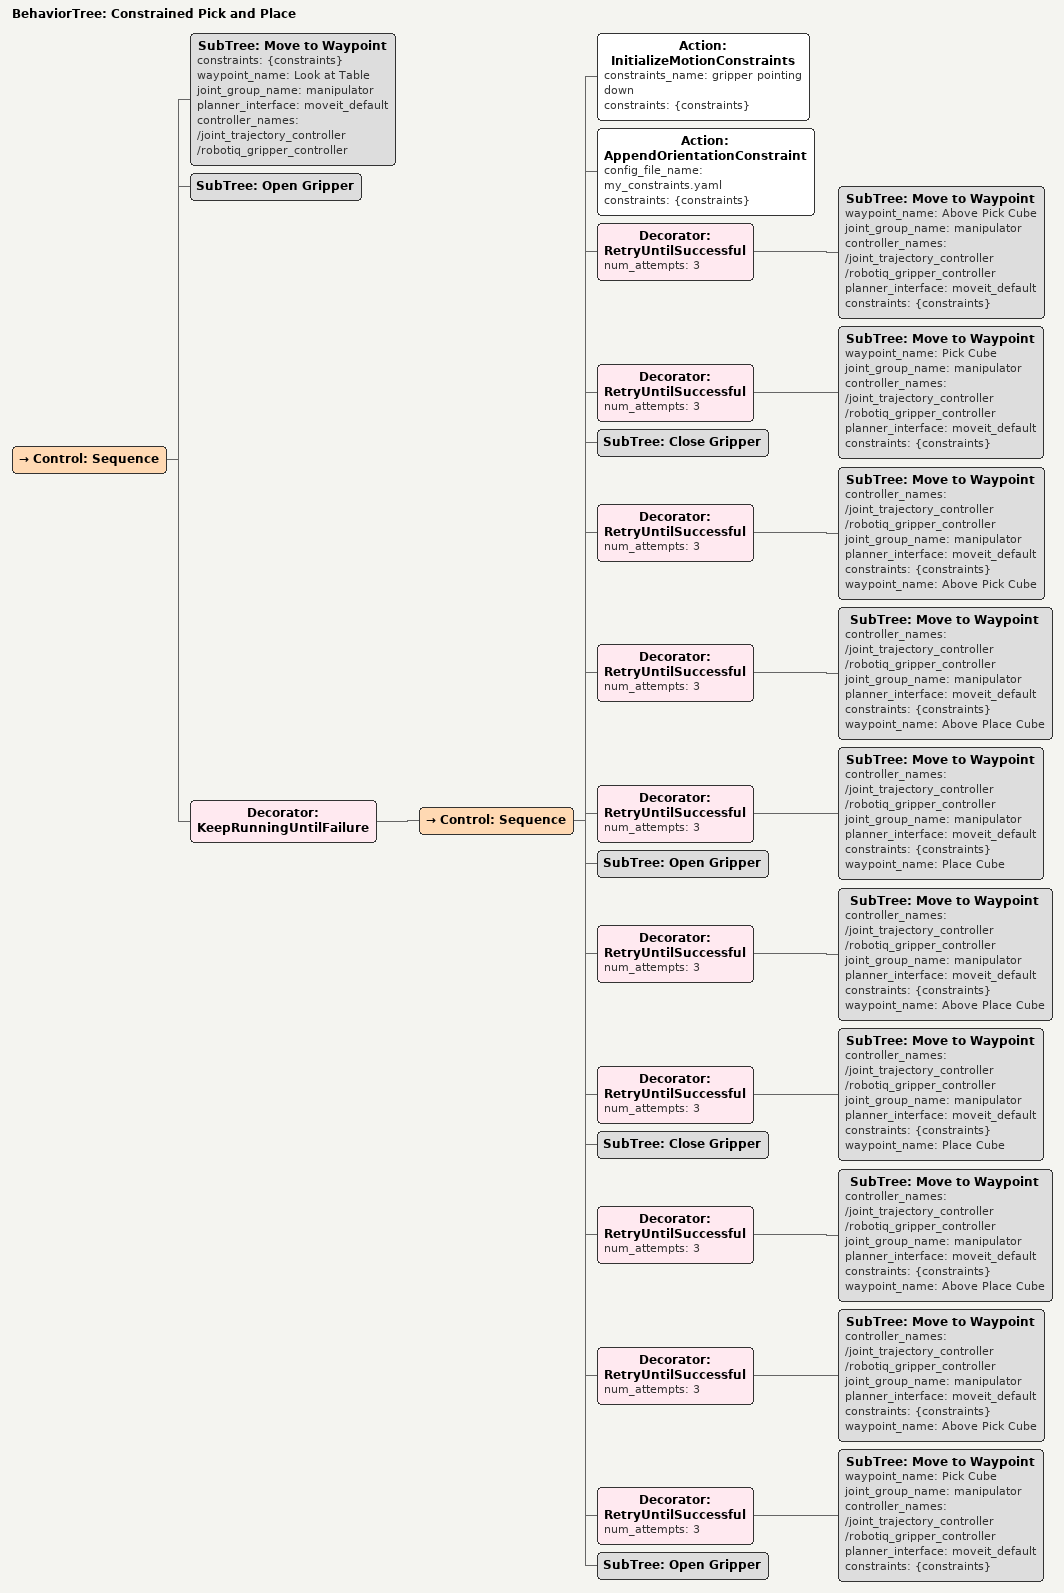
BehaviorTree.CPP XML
<root BTCPP_format="4" main_tree_to_execute="Constrained Pick and Place">
    <BehaviorTree ID="Constrained Pick and Place" _description="More advanced example of picking and placing an (invisible) object with orientation constraints enforced on the gripper's motion">
        <Control ID="Sequence">
            <SubTree ID="Move to Waypoint" constraints="{constraints}" waypoint_name="Look at Table" joint_group_name="manipulator" planner_interface="moveit_default" controller_names="/joint_trajectory_controller /robotiq_gripper_controller"/>
            <SubTree ID="Open Gripper"/>
            <Decorator ID="KeepRunningUntilFailure">
                <Control ID="Sequence">
                    <!--Create a special type of motion planning configuration that includes an upwards orientation requirement-->
                    <Action ID="InitializeMotionConstraints" constraints_name="gripper pointing down" constraints="{constraints}"/>
                    <Action ID="AppendOrientationConstraint" config_file_name="my_constraints.yaml" constraints="{constraints}"/>
                    <!--Move to pick location-->
                    <!--Note: Sampling based planners can be non-deterministic. The retry decorator improves the likelihood of success-->
                    <Decorator ID="RetryUntilSuccessful" num_attempts="3">
                        <SubTree ID="Move to Waypoint" waypoint_name="Above Pick Cube" joint_group_name="manipulator" controller_names="/joint_trajectory_controller /robotiq_gripper_controller" planner_interface="moveit_default" constraints="{constraints}"/>
                    </Decorator>
                    <Decorator ID="RetryUntilSuccessful" num_attempts="3">
                        <SubTree ID="Move to Waypoint" waypoint_name="Pick Cube" joint_group_name="manipulator" controller_names="/joint_trajectory_controller /robotiq_gripper_controller" planner_interface="moveit_default" constraints="{constraints}"/>
                    </Decorator>
                    <!--Pick-->
                    <SubTree ID="Close Gripper"/>
                    <!--Move to place (drop) location-->
                    <Decorator ID="RetryUntilSuccessful" num_attempts="3">
                        <SubTree ID="Move to Waypoint" controller_names="/joint_trajectory_controller /robotiq_gripper_controller" joint_group_name="manipulator" planner_interface="moveit_default" constraints="{constraints}" waypoint_name="Above Pick Cube"/>
                    </Decorator>
                    <Decorator ID="RetryUntilSuccessful" num_attempts="3">
                        <SubTree ID="Move to Waypoint" controller_names="/joint_trajectory_controller /robotiq_gripper_controller" joint_group_name="manipulator" planner_interface="moveit_default" constraints="{constraints}" waypoint_name="Above Place Cube"/>
                    </Decorator>
                    <Decorator ID="RetryUntilSuccessful" num_attempts="3">
                        <SubTree ID="Move to Waypoint" controller_names="/joint_trajectory_controller /robotiq_gripper_controller" joint_group_name="manipulator" planner_interface="moveit_default" constraints="{constraints}" waypoint_name="Place Cube"/>
                    </Decorator>
                    <SubTree ID="Open Gripper"/>
                    <Decorator ID="RetryUntilSuccessful" num_attempts="3">
                        <SubTree ID="Move to Waypoint" controller_names="/joint_trajectory_controller /robotiq_gripper_controller" joint_group_name="manipulator" planner_interface="moveit_default" constraints="{constraints}" waypoint_name="Above Place Cube"/>
                    </Decorator>
                    <Decorator ID="RetryUntilSuccessful" num_attempts="3">
                        <SubTree ID="Move to Waypoint" controller_names="/joint_trajectory_controller /robotiq_gripper_controller" joint_group_name="manipulator" planner_interface="moveit_default" constraints="{constraints}" waypoint_name="Place Cube"/>
                    </Decorator>
                    <SubTree ID="Close Gripper"/>
                    <Decorator ID="RetryUntilSuccessful" num_attempts="3">
                        <SubTree ID="Move to Waypoint" controller_names="/joint_trajectory_controller /robotiq_gripper_controller" joint_group_name="manipulator" planner_interface="moveit_default" constraints="{constraints}" waypoint_name="Above Place Cube"/>
                    </Decorator>
                    <Decorator ID="RetryUntilSuccessful" num_attempts="3">
                        <SubTree ID="Move to Waypoint" controller_names="/joint_trajectory_controller /robotiq_gripper_controller" joint_group_name="manipulator" planner_interface="moveit_default" constraints="{constraints}" waypoint_name="Above Pick Cube"/>
                    </Decorator>
                    <Decorator ID="RetryUntilSuccessful" num_attempts="3">
                        <SubTree ID="Move to Waypoint" waypoint_name="Pick Cube" joint_group_name="manipulator" controller_names="/joint_trajectory_controller /robotiq_gripper_controller" planner_interface="moveit_default" constraints="{constraints}"/>
                    </Decorator>
                    <SubTree ID="Open Gripper"/>
                </Control>
            </Decorator>
        </Control>
    </BehaviorTree>
</root>
